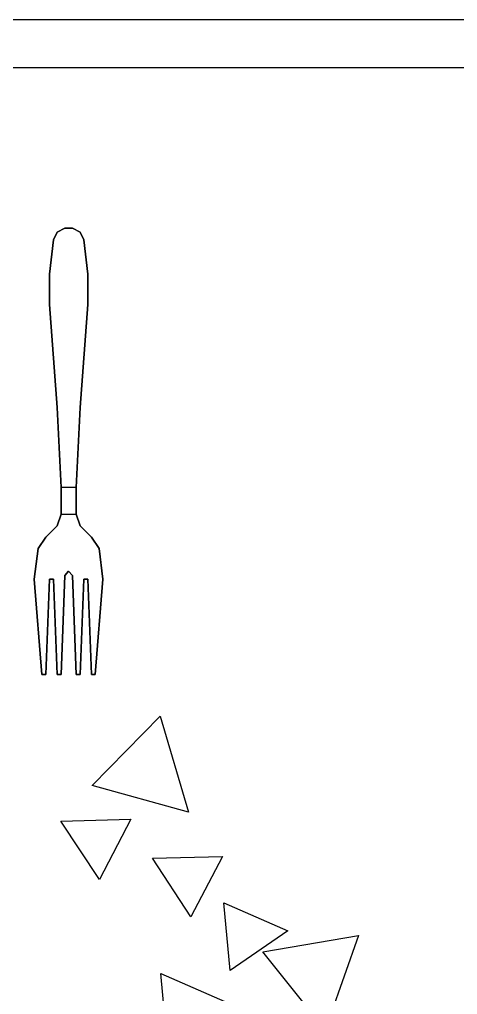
# Model space of a CAD drawing. Header units: inches. Extents: x 38074 to 101214, y 18833 to 57379.
# Drawn here: x 98409.7 to 98586.5, y 36639.1 to 37032.6 of the extents above; entities that cross this region are included whole.
import ezdxf

# ---------------------------------------------------------------- set-up
doc = ezdxf.new("R2010")
doc.units = ezdxf.units.IN

# ---------------------------------------------------------------- blocks, each defined once
blk = doc.blocks.new('A$C403C54AD')
for p, q in [((0.83575, 1.55195, -0.0006), (1.99923, 1.55195, -0.0006)), ((0.83575, 1.53256, -0.0006), (1.99923, 1.53256, -0.0006)), ((1.27568, 1.33837, -0.03581), (1.2726, 1.34298, -0.03534)), ((1.27568, 1.33837, -0.03888), (1.2726, 1.34298, -0.03842)), ((1.27287, 1.24271, -0.0006), (1.30033, 1.27073, -0.0006)), ((1.30033, 1.27073, -0.0006), (1.31179, 1.23198, -0.0006)), ((1.31179, 1.23198, -0.0006), (1.27287, 1.24271, -0.0006)), ((1.26024, 1.22842, -0.0006), (1.28849, 1.22914, -0.0006)), ((1.27579, 1.2048, -0.0006), (1.26024, 1.22842, -0.0006)), ((1.28849, 1.22914, -0.0006), (1.27579, 1.2048, -0.0006)), ((1.29718, 1.21338, -0.0006), (1.32543, 1.2141, -0.0006)), ((1.31273, 1.18976, -0.0006), (1.29718, 1.21338, -0.0006)), ((1.32543, 1.2141, -0.0006), (1.31273, 1.18976, -0.0006)), ((1.32856, 1.16813, -0.0006), (1.32599, 1.19547, -0.0006)), ((1.32599, 1.19547, -0.0006), (1.35188, 1.18409, -0.0006)), ((1.35188, 1.18409, -0.0006), (1.32856, 1.16813, -0.0006)), ((1.34169, 1.17565, -0.0006), (1.38035, 1.18225, -0.0006)), ((1.38035, 1.18225, -0.0006), (1.36693, 1.14415, -0.0006)), ((1.36693, 1.14415, -0.0006), (1.34169, 1.17565, -0.0006)), ((1.30057, 1.1669, -0.0006), (1.32646, 1.15553, -0.0006)), ((1.30314, 1.13957, -0.0006), (1.30057, 1.1669, -0.0006))]:
    blk.add_line(p, q)
for points, invisible_edges in [([(1.25875, 1.46612, -0.03397), (1.26799, 1.46612, -0.03397), (1.26953, 1.46304, -0.03421), (1.25721, 1.46304, -0.03421)], 5), ([(1.25875, 1.46612, -0.0386), (1.26799, 1.46612, -0.0386), (1.26953, 1.46304, -0.03884), (1.25721, 1.46304, -0.03884)], 5), ([(1.26491, 1.46766, -0.03413), (1.26183, 1.46766, -0.03413), (1.25875, 1.46612, -0.03397), (1.26799, 1.46612, -0.03397)], 4), ([(1.26491, 1.46766, -0.03827), (1.26183, 1.46766, -0.03827), (1.25875, 1.46612, -0.0386), (1.26799, 1.46612, -0.0386)], 4), ([(1.26953, 1.46304, -0.03421), (1.25721, 1.46304, -0.03421), (1.25567, 1.44919, -0.03425), (1.27106, 1.44919, -0.03425)], 5), ([(1.26953, 1.46304, -0.03884), (1.25721, 1.46304, -0.03884), (1.25567, 1.44919, -0.03888), (1.27106, 1.44919, -0.03888)], 5), ([(1.25567, 1.44919, -0.03425), (1.27106, 1.44919, -0.03425), (1.27106, 1.43687, -0.03392), (1.25567, 1.43687, -0.03392)], 5), ([(1.25567, 1.44919, -0.03888), (1.27106, 1.44919, -0.03888), (1.27106, 1.43687, -0.03855), (1.25567, 1.43687, -0.03855)], 5), ([(1.27106, 1.43687, -0.03392), (1.25567, 1.43687, -0.03392), (1.25875, 1.39532, -0.03153), (1.26799, 1.39532, -0.03153)], 5), ([(1.27106, 1.43687, -0.03855), (1.25567, 1.43687, -0.03855), (1.25875, 1.39532, -0.03461), (1.26799, 1.39532, -0.03461)], 5), ([(1.25567, 1.43687, -0.03855), (1.25567, 1.43687, -0.03392), (1.25875, 1.39532, -0.03153), (1.25875, 1.39532, -0.03461)], 4), ([(1.26799, 1.39532, -0.03461), (1.26799, 1.39532, -0.03153), (1.27106, 1.43687, -0.03392), (1.27106, 1.43687, -0.03855)], 1), ([(1.25875, 1.39532, -0.03153), (1.26799, 1.39532, -0.03153), (1.26645, 1.36299, -0.02863), (1.26029, 1.36299, -0.02863)], 1), ([(1.25875, 1.39532, -0.03153), (1.25875, 1.39532, -0.03461), (1.26029, 1.36299, -0.03122), (1.26029, 1.36299, -0.02863)], 5), ([(1.25875, 1.39532, -0.03461), (1.26799, 1.39532, -0.03461), (1.26645, 1.36299, -0.03122), (1.26029, 1.36299, -0.03122)], 1), ([(1.26645, 1.36299, -0.02863), (1.26645, 1.36299, -0.03122), (1.26799, 1.39532, -0.03461), (1.26799, 1.39532, -0.03153)], 5), ([(1.26029, 1.36299, -0.03122), (1.26029, 1.36299, -0.02863), (1.26029, 1.35222, -0.03071), (1.26029, 1.35222, -0.0333)], 5), ([(1.26645, 1.35222, -0.0333), (1.26645, 1.35222, -0.03071), (1.26645, 1.36299, -0.02863), (1.26645, 1.36299, -0.03122)], 5), ([(1.26029, 1.35222, -0.03071), (1.26645, 1.35222, -0.03071), (1.26799, 1.3476, -0.03306), (1.25875, 1.3476, -0.03306)], 4), ([(1.26029, 1.35222, -0.0333), (1.26645, 1.35222, -0.0333), (1.26799, 1.3476, -0.03584), (1.25875, 1.3476, -0.03584)], 4), ([(1.26029, 1.35222, -0.03071), (1.26029, 1.35222, -0.0333), (1.25875, 1.3476, -0.03584), (1.25875, 1.3476, -0.03306)], 5), ([(1.26645, 1.35222, -0.0333), (1.26645, 1.35222, -0.03071), (1.26799, 1.3476, -0.03306), (1.26799, 1.3476, -0.03584)], 5), ([(1.26953, 1.34606, -0.03718), (1.25721, 1.34606, -0.03718), (1.25413, 1.34298, -0.03842), (1.2726, 1.34298, -0.03842)], 5), ([(1.26953, 1.34606, -0.0341), (1.25721, 1.34606, -0.0341), (1.25413, 1.34298, -0.03534), (1.2726, 1.34298, -0.03534)], 5), ([(1.26799, 1.3476, -0.03306), (1.25875, 1.3476, -0.03306), (1.25721, 1.34606, -0.0341), (1.26953, 1.34606, -0.0341)], 5), ([(1.26799, 1.3476, -0.03584), (1.25875, 1.3476, -0.03584), (1.25721, 1.34606, -0.03718), (1.26953, 1.34606, -0.03718)], 5), ([(1.25875, 1.3476, -0.03584), (1.25875, 1.3476, -0.03306), (1.25721, 1.34606, -0.0341), (1.25721, 1.34606, -0.03718)], 1), ([(1.26799, 1.3476, -0.03306), (1.26799, 1.3476, -0.03584), (1.26953, 1.34606, -0.03718), (1.26953, 1.34606, -0.0341)], 1), ([(1.25413, 1.34298, -0.03534), (1.2726, 1.34298, -0.03534), (1.27568, 1.33837, -0.03581), (1.25105, 1.33837, -0.03581)], 5), ([(1.25413, 1.34298, -0.03842), (1.2726, 1.34298, -0.03842), (1.27568, 1.33837, -0.03888), (1.25105, 1.33837, -0.03888)], 5), ([(1.25413, 1.34298, -0.03842), (1.25413, 1.34298, -0.03534), (1.25105, 1.33837, -0.03581), (1.25105, 1.33837, -0.03888)], 4), ([(1.2726, 1.34298, -0.03534), (1.2726, 1.34298, -0.03842), (1.27568, 1.33837, -0.03888), (1.27568, 1.33837, -0.03581)], 4), ([(1.25105, 1.33837, -0.03581), (1.25721, 1.32605, -0.03521), (1.25567, 1.32605, -0.03521), (1.24952, 1.32605, -0.03521)], 5), ([(1.25105, 1.33837, -0.03888), (1.25721, 1.32605, -0.03829), (1.25567, 1.32605, -0.03829), (1.24952, 1.32605, -0.03829)], 5), ([(1.25105, 1.33837, -0.03581), (1.25105, 1.33837, -0.03888), (1.24952, 1.32605, -0.03829), (1.24952, 1.32605, -0.03521)], 1), ([(1.25105, 1.33837, -0.03581), (1.26337, 1.32925, -0.0356), (1.26183, 1.32759, -0.03545), (1.25721, 1.32605, -0.03521)], 13), ([(1.25105, 1.33837, -0.03581), (1.26337, 1.32925, -0.0356), (1.27568, 1.33837, -0.03581), (1.25105, 1.33837, -0.03581)], 7), ([(1.25105, 1.33837, -0.03888), (1.26337, 1.32925, -0.03868), (1.26183, 1.32759, -0.03853), (1.25721, 1.32605, -0.03829)], 13), ([(1.25105, 1.33837, -0.03888), (1.26337, 1.32925, -0.03868), (1.27568, 1.33837, -0.03888), (1.25105, 1.33837, -0.03888)], 7), ([(1.27568, 1.33837, -0.03581), (1.26337, 1.32925, -0.0356), (1.26491, 1.32759, -0.03545), (1.26953, 1.32605, -0.03521)], 13), ([(1.27568, 1.33837, -0.03888), (1.26337, 1.32925, -0.03868), (1.26491, 1.32759, -0.03853), (1.26953, 1.32605, -0.03829)], 13), ([(1.27568, 1.33837, -0.03581), (1.26953, 1.32605, -0.03521), (1.27106, 1.32605, -0.03521), (1.27722, 1.32605, -0.03521)], 5), ([(1.27568, 1.33837, -0.03888), (1.26953, 1.32605, -0.03829), (1.27106, 1.32605, -0.03829), (1.27722, 1.32605, -0.03829)], 5), ([(1.27568, 1.33837, -0.03888), (1.27568, 1.33837, -0.03581), (1.27722, 1.32605, -0.03521), (1.27722, 1.32605, -0.03829)], 1), ([(1.25721, 1.32605, -0.03521), (1.26183, 1.32759, -0.03545), (1.26029, 1.28757, -0.02811), (1.25875, 1.28757, -0.02811)], 1), ([(1.25721, 1.32605, -0.03829), (1.26183, 1.32759, -0.03853), (1.26029, 1.28757, -0.03119), (1.25875, 1.28757, -0.03119)], 1), ([(1.26491, 1.32759, -0.03545), (1.26953, 1.32605, -0.03521), (1.26799, 1.28757, -0.02811), (1.26645, 1.28757, -0.02811)], 1), ([(1.26491, 1.32759, -0.03853), (1.26953, 1.32605, -0.03829), (1.26799, 1.28757, -0.03119), (1.26645, 1.28757, -0.03119)], 1), ([(1.25567, 1.32605, -0.03521), (1.24952, 1.32605, -0.03521), (1.25259, 1.28757, -0.02811), (1.25413, 1.28757, -0.02811)], 1), ([(1.25567, 1.32605, -0.03829), (1.24952, 1.32605, -0.03829), (1.25259, 1.28757, -0.03119), (1.25413, 1.28757, -0.03119)], 1), ([(1.27106, 1.32605, -0.03521), (1.27722, 1.32605, -0.03521), (1.27414, 1.28757, -0.02811), (1.2726, 1.28757, -0.02811)], 1), ([(1.27106, 1.32605, -0.03829), (1.27722, 1.32605, -0.03829), (1.27414, 1.28757, -0.03119), (1.2726, 1.28757, -0.03119)], 1)]:
    blk.add_3dface(points, dxfattribs=dict(invisible_edges=invisible_edges))
for points in [[(1.25875, 1.46612, -0.03397), (1.25875, 1.46612, -0.0386), (1.25721, 1.46304, -0.03884), (1.25721, 1.46304, -0.03421)], [(1.26183, 1.46766, -0.03827), (1.26183, 1.46766, -0.03413), (1.25875, 1.46612, -0.03397), (1.25875, 1.46612, -0.0386)], [(1.26491, 1.46766, -0.03413), (1.26491, 1.46766, -0.03827), (1.26183, 1.46766, -0.03827), (1.26183, 1.46766, -0.03413)], [(1.26799, 1.46612, -0.0386), (1.26799, 1.46612, -0.03397), (1.26491, 1.46766, -0.03413), (1.26491, 1.46766, -0.03827)], [(1.26953, 1.46304, -0.03421), (1.26953, 1.46304, -0.03884), (1.26799, 1.46612, -0.0386), (1.26799, 1.46612, -0.03397)], [(1.25721, 1.46304, -0.03884), (1.25721, 1.46304, -0.03421), (1.25567, 1.44919, -0.03425), (1.25567, 1.44919, -0.03888)], [(1.27106, 1.44919, -0.03888), (1.27106, 1.44919, -0.03425), (1.26953, 1.46304, -0.03421), (1.26953, 1.46304, -0.03884)], [(1.25567, 1.44919, -0.03425), (1.25567, 1.44919, -0.03888), (1.25567, 1.43687, -0.03855), (1.25567, 1.43687, -0.03392)], [(1.27106, 1.43687, -0.03392), (1.27106, 1.43687, -0.03855), (1.27106, 1.44919, -0.03888), (1.27106, 1.44919, -0.03425)], [(1.26645, 1.36299, -0.02863), (1.26029, 1.36299, -0.02863), (1.26029, 1.35222, -0.03071), (1.26645, 1.35222, -0.03071)], [(1.26645, 1.36299, -0.03122), (1.26029, 1.36299, -0.03122), (1.26029, 1.35222, -0.0333), (1.26645, 1.35222, -0.0333)], [(1.25721, 1.34606, -0.0341), (1.25721, 1.34606, -0.03718), (1.25413, 1.34298, -0.03842), (1.25413, 1.34298, -0.03534)], [(1.26953, 1.34606, -0.03718), (1.26953, 1.34606, -0.0341), (1.2726, 1.34298, -0.03534), (1.2726, 1.34298, -0.03842)], [(1.26029, 1.28757, -0.03119), (1.26029, 1.28757, -0.02811), (1.26183, 1.32759, -0.03545), (1.26183, 1.32759, -0.03853)], [(1.26337, 1.32925, -0.03868), (1.26337, 1.32925, -0.0356), (1.26183, 1.32759, -0.03545), (1.26183, 1.32759, -0.03853)], [(1.26491, 1.32759, -0.03545), (1.26491, 1.32759, -0.03853), (1.26337, 1.32925, -0.03868), (1.26337, 1.32925, -0.0356)], [(1.26491, 1.32759, -0.03853), (1.26491, 1.32759, -0.03545), (1.26645, 1.28757, -0.02811), (1.26645, 1.28757, -0.03119)], [(1.24952, 1.32605, -0.03829), (1.24952, 1.32605, -0.03521), (1.25259, 1.28757, -0.02811), (1.25259, 1.28757, -0.03119)], [(1.25413, 1.28757, -0.02811), (1.25413, 1.28757, -0.03119), (1.25567, 1.32605, -0.03829), (1.25567, 1.32605, -0.03521)], [(1.25721, 1.32605, -0.03829), (1.25721, 1.32605, -0.03521), (1.25567, 1.32605, -0.03521), (1.25567, 1.32605, -0.03829)], [(1.25721, 1.32605, -0.03829), (1.25721, 1.32605, -0.03521), (1.25875, 1.28757, -0.02811), (1.25875, 1.28757, -0.03119)], [(1.26799, 1.28757, -0.02811), (1.26799, 1.28757, -0.03119), (1.26953, 1.32605, -0.03829), (1.26953, 1.32605, -0.03521)], [(1.27106, 1.32605, -0.03521), (1.27106, 1.32605, -0.03829), (1.26953, 1.32605, -0.03829), (1.26953, 1.32605, -0.03521)], [(1.27106, 1.32605, -0.03521), (1.27106, 1.32605, -0.03829), (1.2726, 1.28757, -0.03119), (1.2726, 1.28757, -0.02811)], [(1.27414, 1.28757, -0.02811), (1.27414, 1.28757, -0.03119), (1.27722, 1.32605, -0.03829), (1.27722, 1.32605, -0.03521)], [(1.25259, 1.28757, -0.03119), (1.25259, 1.28757, -0.02811), (1.25413, 1.28757, -0.02811), (1.25413, 1.28757, -0.03119)], [(1.25875, 1.28757, -0.03119), (1.25875, 1.28757, -0.02811), (1.26029, 1.28757, -0.02811), (1.26029, 1.28757, -0.03119)], [(1.26645, 1.28757, -0.03119), (1.26645, 1.28757, -0.02811), (1.26799, 1.28757, -0.02811), (1.26799, 1.28757, -0.03119)], [(1.2726, 1.28757, -0.03119), (1.2726, 1.28757, -0.02811), (1.27414, 1.28757, -0.02811), (1.27414, 1.28757, -0.03119)]]:
    blk.add_3dface(points)

msp = doc.modelspace()

# ---------------------------------------------------------------- block references
at = {"xscale": 1000, "yscale": 1000, "zscale": 1000}
msp.add_blockref('A$C403C54AD', (97166.18, 35480.7, 0.6), dxfattribs=at)

doc.saveas('drawing.dxf')
